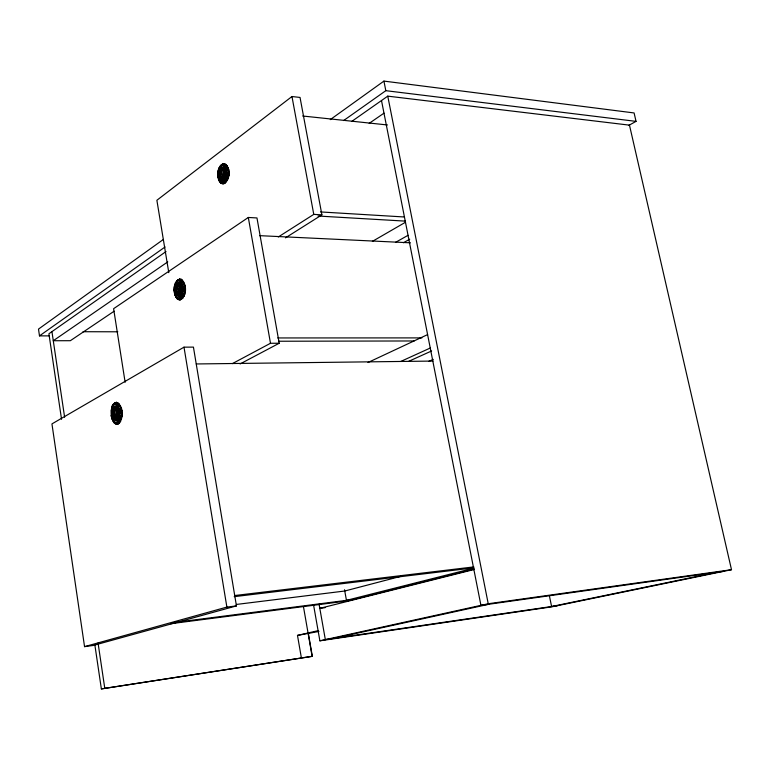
<?xml version="1.0" encoding="UTF-8"?>
<svg xmlns="http://www.w3.org/2000/svg" width="770" height="770" viewBox="0 0 770 770"><rect width="100%" height="100%" fill="white"/><g stroke="black" fill="none" stroke-linecap="round" stroke-linejoin="round"><path stroke-width="1.16" d="M174.896 294.294L175.762 297.056L177.37 298.885C173.452 294.101 172.287 284.12 178.496 280.79L179.67 280.935C184.752 284.64 184.713 295.237 178.89 298.163L176.609 297.268L176.879 298.519L180.122 299.973C187.158 296.46 187.197 283.658 181.066 279.202L179.641 279.038C173.519 281.3 173.394 289.751 174.886 295.074L175.31 295.305M220.172 175.868L220.143 177.475L221.904 179.689L220.701 178.621L219.864 174.116L220.788 170.728L222.28 169.997C224.628 171.46 224.291 175.974 221.924 177.283L220.499 176.551M115.077 402.652L112.266 405.809L111.496 408.745L113.026 405.415L115.211 404.192C121.333 407.012 121.381 417.812 116.799 422.172L115.664 422.461L113.421 421.2L111.227 415.636L111.775 418.534L113.739 422.422L115.606 423.885L118.378 423.952C123.912 418.707 123.845 405.665 116.453 402.277L114.499 403.076L114.066 404.5M219.508 167.629L219.075 168.582L221.048 165.925L223.396 165.338C228.796 168.659 228.026 179.035 222.578 182.009L221.404 181.999C215.475 178.043 217.381 166.888 223.29 163.731L224.715 163.712C231.241 167.706 230.307 180.228 223.733 183.799L222.318 183.78C215.677 180.161 216.543 168.842 221.885 164.424M112.853 413.336C112.747 410.708 113.363 406.762 116.549 406.3L115.077 406.81L112.892 412.306L112.892 411.546L113.411 411.45L113.498 415.059L112.824 413.278L113.344 413.249M113.488 416.156L114.595 419.101L116.01 420.016L113.893 418.023L112.949 414.366L113.902 416.791L115.385 417.215C117.377 415.3 117.358 410.603 114.692 409.361L114.191 409.496M114.509 422.124L115 423.51L117.666 423.567C122.988 418.514 122.93 405.973 115.818 402.71L114.499 403.076L117.81 403.057L116.366 404.5M119.408 417.956L121.342 418.649L121.91 413.336L121.073 408.004L119.177 408.783M176.128 289.722L177.033 286.305L178.524 285.737C180.738 287.364 180.719 291.974 178.188 293.264L177.678 293.197C173.462 283.966 176.397 297.037 180.036 296.152L180.931 295.815L178.698 293.072M176.436 289.944L176.041 288.25L176.59 291.637L176.215 290.694M179.853 291.156L182.259 292.34L182.48 287.422L183.193 287.354M177.716 298.009L178.159 299.376L179.526 299.559C186.282 296.181 186.321 283.87 180.421 279.577L177.706 279.953L177.331 281.252M182.047 295.237L183.77 296.181C185.772 291.185 185.897 284.736 182.307 280.424L180.786 281.656M218.093 176.879L218.324 177.62L218.69 169.91L218.401 170.478M219.951 175.04L220.586 177.658L220.143 177.475C218.998 173.962 219.594 167.591 224.272 167.388L222.819 167.591L221.76 169.997M226.996 172.923L226.303 172.913L226.226 174.53L223.772 174.116M220.297 181.422L220.518 182.692L223.165 183.376C229.489 179.939 230.384 167.889 224.109 164.048L223.396 165.338M222.578 182.009L223.724 183.414C229.883 180.016 230.394 169.775 225.966 164.742L224.513 165.906M218.911 179.891L218.584 178.775M175.368 283.764L178.236 279.587M113.065 411.344L113.71 409.775M220.384 171.412L220.509 169.968L222.482 167.831L221.25 170.247M112.15 406.858L113.816 403.759L113.026 405.415M176.648 286.969L176.831 285.285L178.842 283.206L177.495 284.178L177.033 286.305M113.354 410.516L114.21 408.341M219.979 167.032L220.595 165.752M111.515 410.4L111.977 407.763L111.063 410.535L111.207 415.983M176.263 282.263L176.956 280.809M174.742 286.613L175.059 284.89L174.694 285.651M174.934 286.719L175.242 285.064L174.655 285.054M220.143 172.932L220.971 169.862M220.788 170.728L221.664 168.678M113.739 409.89L114.307 407.474L115.683 406.541M221.048 165.925L221.394 164.732L223.29 163.731M177.504 285.872L178.284 283.427L180.632 282.975L179.141 283.1L178.014 285.67M222.212 165.348L222.742 164.068L224.715 163.712M178.496 280.79L179.641 279.038M115.211 404.192L116.453 402.277M114.692 409.361L115.914 406.579L117.569 407.484L118.84 409.958L116.424 411.373M179.67 280.935L181.066 279.202M178.524 285.737L180.007 283.206L180.825 283.735L182.105 285.92L179.766 287.354M115.192 409.496L117.435 406.541M222.28 169.997L223.685 167.591L225.225 168.803L225.783 169.949L223.512 171.402M115.144 403.057L112.266 405.809M177.678 293.197L178.573 295.776L180.296 295.565L181.749 293.726L182.442 293.909M114.884 417.34L116.241 420.035L117.858 419.159L119.004 416.714L116.52 415.367M116.799 422.172L117.666 423.567L119.533 422.509L120.563 420.844L118.744 419.842M117.464 405.415L119.177 403.75M222.761 170.247L225.129 167.822M179.006 286.055L181.479 283.524M115.673 409.9L117.569 407.484M225.369 178.871L222.222 179.853L221.404 179.429L220.923 177.023M225.485 166.994L227.237 165.704M181.758 282.908L183.587 281.579M180.421 279.577L181.017 279.597L179.651 279.433L176.474 281.127M223.185 170.719L225.225 168.803M118.426 406.878L120.332 405.501M178.89 298.163L179.526 299.559L181.47 299.068L182.711 297.913L181.133 296.729M179.439 286.604L182.23 284.486M116.087 410.535L118.282 408.562M285.497 237.843L321.899 214.859L300.04 97.444L291.965 96.52L156.878 200.277L168.794 272.647M163.404 239.422L38.5 329.098L39.491 335.874L49.107 335.874M330.263 119.629L383.932 81.1L634.095 112.949L636.039 121.371L628.686 125.443M39.491 335.874L165.069 246.968M343.632 120.553L385.818 90.677L636.039 121.371M166.031 251.549L48.914 333.766L61.542 419.284M352.006 121.236L387.762 96.144L629.475 125.154L731.5 569.704L551.647 606.866L319.877 640.813L313.631 605.326M167.754 261.887L53.284 340.735L70.349 340.706L114.104 311.224M369.186 123.364L383.989 113.161M240.105 363.94L279.202 343.247L256.968 217.948L248.315 217.467L113.604 308.693L125.135 382.286M226.245 168.543L228.161 167.571M278.288 236.977L313.775 214.378L321.899 214.859M182.519 284.621L184.511 283.649M117.156 403.076L117.849 402.643M184.001 347.164L51.946 423.895L84.546 646.636L93.209 645.472L236.448 605.903L193.434 347.116L184.001 347.164L226.881 607.087L84.546 646.636M372.382 241.385L405.472 222.26M395.491 242.396L408.042 235.312M403.461 242.723L409.707 239.22M232.367 363.623L270.491 343.276L279.202 343.247M181.71 280.415L182.403 280.068M225.408 164.703L226.062 164.385M367.964 362.516L427.6 334.603M400.862 361.409L430.247 348.03M408.697 361.322L431.633 350.956M428.871 361.322L433.231 359.378M179.141 283.1L179.728 282.86M226.746 170.449L228.757 169.872M223.733 172.23L226.149 171.354M222.819 167.591L223.367 167.398M183.029 286.671L185.118 286.113M179.988 288.24L182.48 287.422M177.331 285.131L176.176 288.731M119.687 410.997L121.852 410.468M116.636 412.335L119.206 411.594M120.428 408.033L121.246 407.802M401.324 576.201L344.767 591.014L236.313 604.46M114.384 417.196L115.394 419.785L117.772 420.045M473.781 568.173L346.452 600.359L344.536 589.753M474.099 569.049L347.809 600.87L170.632 623.719M473.887 569.579L319.81 608.348L325.171 607.646M301.397 657.994L297.489 635.404L318.568 630.553M297.489 635.404L318.944 631.438M94.864 644.952L101.361 688.9L312.129 656.348L303.457 606.644M319.877 640.813L488.228 603.747L731.5 569.704M332.852 638.513L488.931 604.238M717.678 572.149L551.59 606.519L549.414 595.922M312.129 656.348L101.361 688.9M176.821 286.575L176.349 287.788M557.576 605.644L325.335 639.61L319.069 604.142M723.838 571.292L480.932 605.355L381.497 100.533M173.26 622.632L353.392 599.464M226.881 607.087L236.448 605.903M234.205 596.663L473.848 567.856M234.523 595.566L473.81 566.913M220.451 171.315L220.095 172.239M226.948 172.586L229.008 172.441M223.82 173.163L226.303 172.913M183.231 288.904L185.368 288.817M180.074 289.222L182.634 289.068M115 423.51L115.644 423.481L113.286 420.709M113.421 421.2L113.739 422.422L114.384 422.403M117.858 421.286L119.533 422.509M119.802 415.752L121.795 416.089M111.727 417.841L112.42 418.505M119.899 413.375L121.91 413.336M121.015 410.603L121.66 410.583M118.436 404.135L120.197 405.8L119.552 405.819M111.515 407.994L112.16 407.975M115.818 402.71L116.463 402.691M113.286 404.135L113.931 404.115M121.256 413.355L122.112 413.336M196.263 363.96L433.01 361.063M116.732 413.375L119.36 413.336M278.788 341.235L414.164 340.966M277.749 337.953L421.902 337.895M83.073 331.716L117.8 331.793M180.055 297.73L181.47 299.068M180.113 299.569L178.159 299.376L178.707 299.78M178.756 299.386L175.656 296.007L175.762 297.056L176.349 297.066M176.879 298.519L177.466 298.529M182.721 293.341L184.569 293.986M184.559 288.827L185.156 288.837M174.078 290.155L174.665 290.165M183.135 291.185L185.041 291.483M184.319 286.228L184.916 286.238M182.846 281.868L183.443 281.887M175.435 282.869L176.022 282.879M183.732 283.851L184.328 283.87M179.054 279.423L179.651 279.433M177.706 279.953L178.303 279.962M259.615 235.659L410.458 242.82M317.981 216.024L405.241 221.115M320.512 211.933L404.385 216.986M224.83 180.363L226.332 181.508M219.334 180.324L219.402 181.422L222.357 183.404L221.404 181.999M223.752 181.451L225.081 182.769M220.518 182.692L221.077 182.731M226.428 176.908L228.19 177.514M217.968 177.427L218.516 177.466M225.745 178.813L227.391 179.718M218.536 179.622L219.094 179.66M217.852 172.461L218.41 172.499M226.842 174.78L228.671 175.04M217.727 174.983L218.285 175.031M228.007 169.977L228.565 170.016M218.324 170.016L218.873 170.055M228.238 172.451L228.796 172.49M226.534 165.964L227.092 166.012M220.153 166.012L221.952 164.78L221.394 164.732M227.419 167.764L227.978 167.812M219.103 167.812L219.662 167.86M222.742 164.068L223.3 164.106M302.677 116.01L387.503 124.971M121.15 416.118L121.997 416.204M184.444 291.474L185.243 291.561M228.113 175.002L228.873 175.098M180.036 290.213L182.557 290.742M119.254 418.264L116.232 416.195M120.688 418.678L121.525 418.87M183.972 293.976L184.752 294.169M227.631 177.466L228.382 177.658M116.694 414.404L119.292 415.088M119.918 420.863L120.717 421.142M116.241 420.035L116.896 420.266M183.173 296.171L183.924 296.45M111.775 418.534L112.843 420.237M226.832 179.68L227.545 179.949M179.141 296.026L177.042 294.304L176.763 292.321M180.036 296.152L178.188 293.264M178.284 295.468L177.187 292.879M224.542 179.708L222.434 177.033M223.598 175.05L225.918 176.099L225.417 177.495L223.3 175.878M118.888 422.528L119.648 422.874M182.124 297.903L182.827 298.25M225.774 181.47L226.447 181.816M117.666 423.567L118.378 423.952M180.873 299.058L181.528 299.453M116.992 424.289L115.664 422.461M113.739 422.422L115.606 423.885M224.522 182.731L225.138 183.125M179.526 299.559L180.122 299.973M223.165 183.376L223.733 183.799M179.554 291.984L181.749 293.726M221.808 183.366L222.318 183.78M219.402 181.422L220.98 183.087M222.896 176.551L224.744 178.64M179.16 292.639L181.085 294.833M115.847 416.82L117.858 419.159M115.385 417.215L117.088 419.814M114.287 422.759L112.468 419.737M221.924 177.283L223.088 179.853M177.552 294.496L176.436 291.58M221.404 177.273L222.222 179.853M174.703 292.86L175.108 294.496M111.65 416.07L112.054 417.831M387.762 96.144L488.228 603.747M383.932 81.1L385.818 90.677M291.965 96.52L313.775 214.378M248.315 217.467L270.491 343.276M308.414 633.854L312.331 656.309M51.937 331.639L64.613 417.205M98.059 642.998L104.749 688.149M113.161 415.328L113.344 416.628M115.433 406.906A7.344 3.571 88 0 1 116.27 406.175M222.376 180.026A6.757 3.629 -86.1 0 1 221.606 179.141M223.926 167.119A6.757 3.629 -86.1 0 1 224.869 167.109M180.642 296.498A6.988 3.638 -89.1 0 1 179.689 296.373M178.804 295.776A6.988 3.638 -89.1 0 1 178.024 294.766M178.524 283.716A6.988 3.638 -89.1 0 1 179.381 282.908M221.77 170.343L220.884 170.998L221.914 176.936L222.799 176.282L221.77 170.343M178.014 286.026L177.138 286.604L178.178 292.908L179.064 292.34L178.014 286.026M114.701 409.727L113.835 410.208L114.874 416.974L115.75 416.503L114.701 409.727M112.276 409.601A7.344 3.561 88 0 0 115.616 420.67A7.344 3.561 88 0 0 118.455 409.717A7.344 3.561 88 0 0 112.276 409.601M225.1 177.764A6.766 3.619 -86.1 0 0 223.194 166.984A6.766 3.619 -86.1 0 0 218.94 176.282A6.766 3.619 -86.1 0 0 225.1 177.764M181.402 294.073A6.997 3.638 -89.1 0 0 179.477 282.609A6.997 3.638 -89.1 0 0 175.242 291.753A6.997 3.638 -89.1 0 0 181.402 294.073"/></g></svg>
